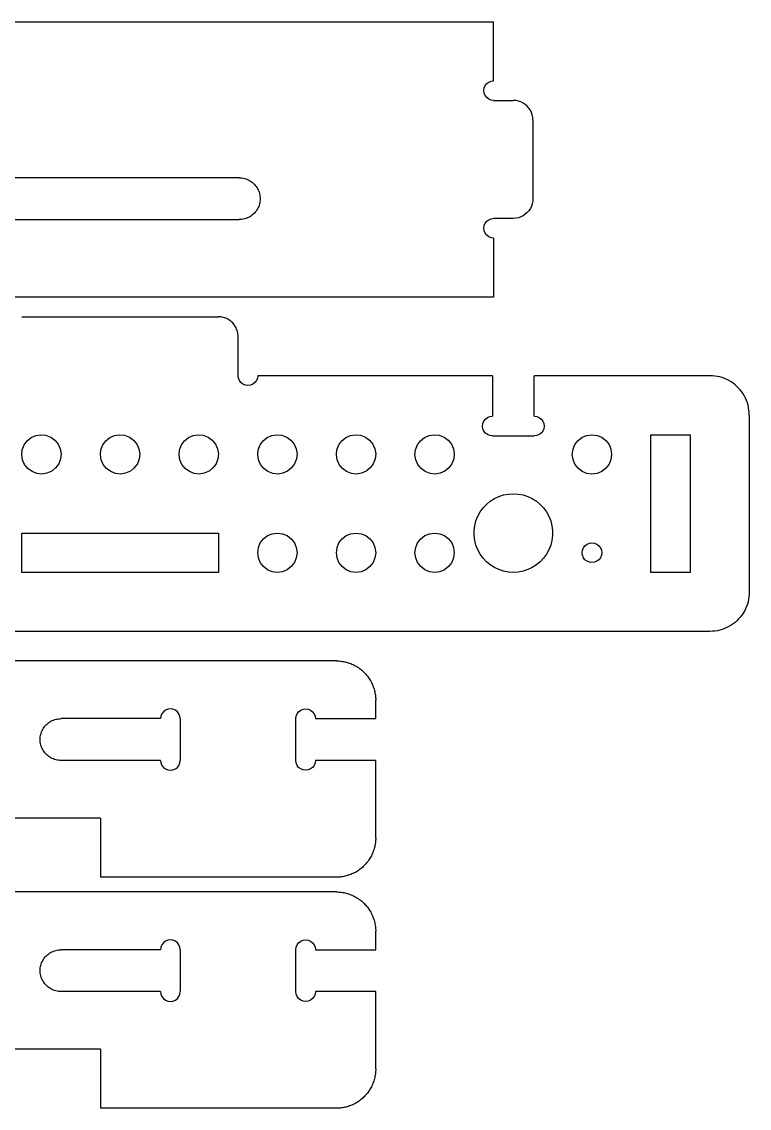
# Model space of a CAD drawing. Extents: x -8 to 8, y -6.9 to 6.9.
# Drawn here: x -1.25 to 8, y -6.91 to 6.91 of the extents above; entities that cross this region are included whole.
import ezdxf

# ---------------------------------------------------------------- set-up
doc = ezdxf.new("R2010")
doc.units = 0
doc.header["$MEASUREMENT"] = 0
doc.layers.get('0').update_dxf_attribs({"linetype": 'CONTINUOUS'})

msp = doc.modelspace()

# ---------------------------------------------------------------- linework, layer by layer
for p, q in [((-4.75, 6.906), (4.75, 6.906)), ((4.75, 6.156), (4.75, 6.906)), ((4.629, 6.064), (4.642, 6.094)), ((4.642, 6.094), (4.662, 6.12)), ((4.662, 6.12), (4.688, 6.14)), ((4.688, 6.14), (4.718, 6.152)), ((4.718, 6.152), (4.75, 6.156)), ((4.625, 6.031), (4.629, 6.064)), ((4.629, 5.999), (4.625, 6.031)), ((4.642, 5.969), (4.629, 5.999)), ((4.662, 5.943), (4.642, 5.969)), ((4.688, 5.923), (4.662, 5.943)), ((4.718, 5.911), (4.688, 5.923)), ((4.75, 5.906), (4.718, 5.911)), ((4.75, 5.906), (5, 5.906)), ((5.033, 5.904), (5, 5.906)), ((5.065, 5.898), (5.033, 5.904)), ((5.096, 5.887), (5.065, 5.898)), ((5.125, 5.873), (5.096, 5.887)), ((5.152, 5.855), (5.125, 5.873)), ((5.177, 5.833), (5.152, 5.855)), ((5.198, 5.808), (5.177, 5.833)), ((5.217, 5.781), (5.198, 5.808)), ((5.231, 5.752), (5.217, 5.781)), ((5.241, 5.721), (5.231, 5.752)), ((5.248, 5.689), (5.241, 5.721)), ((5.25, 5.656), (5.248, 5.689)), ((5.25, 5.656), (5.25, 4.656)), ((1.516, 4.922), (-1.516, 4.922)), ((1.516, 4.922), (1.532, 4.921)), ((1.532, 4.921), (1.549, 4.92)), ((1.549, 4.92), (1.565, 4.917)), ((1.565, 4.917), (1.582, 4.914)), ((1.582, 4.914), (1.598, 4.909)), ((1.598, 4.909), (1.613, 4.903)), ((1.613, 4.903), (1.629, 4.897)), ((1.629, 4.897), (1.644, 4.889)), ((1.644, 4.889), (1.658, 4.881)), ((1.658, 4.881), (1.672, 4.871)), ((1.672, 4.871), (1.685, 4.861)), ((1.685, 4.861), (1.697, 4.85)), ((1.697, 4.85), (1.709, 4.838)), ((1.709, 4.838), (1.72, 4.826)), ((1.72, 4.826), (1.731, 4.812)), ((1.731, 4.812), (1.74, 4.799)), ((1.74, 4.799), (1.748, 4.784)), ((1.748, 4.784), (1.756, 4.769)), ((1.756, 4.769), (1.763, 4.754)), ((1.763, 4.754), (1.768, 4.738)), ((1.768, 4.738), (1.773, 4.722)), ((1.773, 4.722), (1.777, 4.706)), ((1.777, 4.706), (1.779, 4.69)), ((1.763, 4.558), (1.756, 4.543)), ((1.768, 4.574), (1.763, 4.558)), ((1.773, 4.59), (1.768, 4.574)), ((1.777, 4.606), (1.773, 4.59)), ((1.779, 4.623), (1.777, 4.606)), ((1.779, 4.69), (1.781, 4.673)), ((1.781, 4.64), (1.779, 4.623)), ((1.781, 4.673), (1.781, 4.656)), ((1.781, 4.656), (1.781, 4.64)), ((5.231, 4.561), (5.217, 4.531)), ((5.241, 4.592), (5.231, 4.561)), ((5.248, 4.624), (5.241, 4.592)), ((5.25, 4.656), (5.248, 4.624)), ((1.644, 4.423), (1.629, 4.416)), ((1.658, 4.432), (1.644, 4.423)), ((1.672, 4.441), (1.658, 4.432)), ((1.685, 4.452), (1.672, 4.441)), ((1.697, 4.463), (1.685, 4.452)), ((1.709, 4.474), (1.697, 4.463)), ((1.72, 4.487), (1.709, 4.474)), ((1.731, 4.5), (1.72, 4.487)), ((1.74, 4.514), (1.731, 4.5)), ((1.748, 4.528), (1.74, 4.514)), ((1.756, 4.543), (1.748, 4.528)), ((5.096, 4.425), (5.065, 4.415)), ((5.125, 4.44), (5.096, 4.425)), ((5.152, 4.458), (5.125, 4.44)), ((5.177, 4.479), (5.152, 4.458)), ((5.198, 4.504), (5.177, 4.479)), ((5.217, 4.531), (5.198, 4.504)), ((-1.516, 4.391), (1.516, 4.391)), ((1.532, 4.391), (1.516, 4.391)), ((1.549, 4.393), (1.532, 4.391)), ((1.565, 4.395), (1.549, 4.393)), ((1.582, 4.399), (1.565, 4.395)), ((1.598, 4.404), (1.582, 4.399)), ((1.613, 4.409), (1.598, 4.404)), ((1.629, 4.416), (1.613, 4.409)), ((4.625, 4.281), (4.629, 4.314)), ((4.629, 4.314), (4.642, 4.344)), ((4.642, 4.344), (4.662, 4.37)), ((4.662, 4.37), (4.688, 4.39)), ((4.688, 4.39), (4.718, 4.402)), ((4.718, 4.402), (4.75, 4.406)), ((5, 4.406), (4.75, 4.406)), ((5.033, 4.408), (5, 4.406)), ((5.065, 4.415), (5.033, 4.408)), ((4.629, 4.249), (4.625, 4.281)), ((4.642, 4.219), (4.629, 4.249)), ((4.662, 4.193), (4.642, 4.219)), ((4.688, 4.173), (4.662, 4.193)), ((4.718, 4.161), (4.688, 4.173)), ((4.75, 4.156), (4.718, 4.161)), ((4.75, 4.156), (4.75, 3.406)), ((4.75, 3.406), (-4.75, 3.406)), ((-1.25, 3.156), (1.25, 3.156)), ((1.266, 3.156), (1.25, 3.156)), ((1.281, 3.154), (1.266, 3.156)), ((1.297, 3.152), (1.281, 3.154)), ((1.312, 3.148), (1.297, 3.152)), ((1.327, 3.144), (1.312, 3.148)), ((1.342, 3.139), (1.327, 3.144)), ((1.356, 3.132), (1.342, 3.139)), ((1.37, 3.125), (1.356, 3.132)), ((1.384, 3.117), (1.37, 3.125)), ((1.397, 3.109), (1.384, 3.117)), ((1.409, 3.099), (1.397, 3.109)), ((1.421, 3.088), (1.409, 3.099)), ((1.432, 3.077), (1.421, 3.088)), ((1.443, 3.066), (1.432, 3.077)), ((1.452, 3.053), (1.443, 3.066)), ((1.461, 3.04), (1.452, 3.053)), ((1.469, 3.027), (1.461, 3.04)), ((1.476, 3.013), (1.469, 3.027)), ((1.482, 2.998), (1.476, 3.013)), ((1.488, 2.984), (1.482, 2.998)), ((1.492, 2.968), (1.488, 2.984)), ((1.496, 2.953), (1.492, 2.968)), ((1.498, 2.938), (1.496, 2.953)), ((1.5, 2.922), (1.498, 2.938)), ((1.5, 2.906), (1.5, 2.922)), ((1.5, 2.406), (1.5, 2.906)), ((1.504, 2.374), (1.5, 2.406)), ((1.517, 2.344), (1.504, 2.374)), ((1.746, 2.374), (1.733, 2.344)), ((1.75, 2.406), (1.746, 2.374)), ((4.734, 2.406), (1.75, 2.406)), ((4.734, 2.406), (4.734, 1.891)), ((5.266, 1.891), (5.266, 2.406)), ((7.5, 2.406), (5.266, 2.406)), ((7.531, 2.405), (7.5, 2.406)), ((7.563, 2.402), (7.531, 2.405)), ((7.594, 2.397), (7.563, 2.402)), ((7.624, 2.391), (7.594, 2.397)), ((7.655, 2.382), (7.624, 2.391)), ((7.684, 2.371), (7.655, 2.382)), ((7.713, 2.359), (7.684, 2.371)), ((7.741, 2.344), (7.713, 2.359)), ((1.537, 2.318), (1.517, 2.344)), ((1.563, 2.298), (1.537, 2.318)), ((1.593, 2.286), (1.563, 2.298)), ((1.625, 2.281), (1.593, 2.286)), ((1.657, 2.286), (1.625, 2.281)), ((1.688, 2.298), (1.657, 2.286)), ((1.713, 2.318), (1.688, 2.298)), ((1.733, 2.344), (1.713, 2.318)), ((7.768, 2.328), (7.741, 2.344)), ((7.794, 2.311), (7.768, 2.328)), ((7.819, 2.292), (7.794, 2.311)), ((7.842, 2.271), (7.819, 2.292)), ((7.864, 2.249), (7.842, 2.271)), ((7.885, 2.225), (7.864, 2.249)), ((7.905, 2.2), (7.885, 2.225)), ((7.922, 2.174), (7.905, 2.2)), ((7.938, 2.147), (7.922, 2.174)), ((7.952, 2.119), (7.938, 2.147)), ((7.965, 2.09), (7.952, 2.119)), ((7.976, 2.061), (7.965, 2.09)), ((7.984, 2.031), (7.976, 2.061)), ((7.991, 2), (7.984, 2.031)), ((7.996, 1.969), (7.991, 2)), ((7.999, 1.938), (7.996, 1.969)), ((8, 1.906), (7.999, 1.938)), ((4.609, 1.766), (4.614, 1.798)), ((4.614, 1.798), (4.626, 1.828)), ((4.626, 1.828), (4.646, 1.854)), ((4.646, 1.854), (4.672, 1.874)), ((4.672, 1.874), (4.702, 1.886)), ((4.702, 1.886), (4.734, 1.891)), ((5.266, 1.891), (5.298, 1.886)), ((5.298, 1.886), (5.328, 1.874)), ((5.328, 1.874), (5.354, 1.854)), ((5.354, 1.854), (5.374, 1.828)), ((5.374, 1.828), (5.386, 1.798)), ((5.386, 1.798), (5.391, 1.766)), ((8, 1.906), (8, -0.344)), ((4.614, 1.733), (4.609, 1.766)), ((4.626, 1.703), (4.614, 1.733)), ((4.646, 1.677), (4.626, 1.703)), ((4.672, 1.657), (4.646, 1.677)), ((5.354, 1.677), (5.328, 1.657)), ((5.374, 1.703), (5.354, 1.677)), ((5.386, 1.733), (5.374, 1.703)), ((5.391, 1.766), (5.386, 1.733)), ((-1.243, 1.465), (-1.22, 1.526)), ((-1.22, 1.526), (-1.181, 1.578)), ((-1.181, 1.578), (-1.131, 1.619)), ((-1.131, 1.619), (-1.071, 1.646)), ((-1.071, 1.646), (-1.007, 1.656)), ((-1.007, 1.656), (-0.942, 1.649)), ((-0.942, 1.649), (-0.881, 1.626)), ((-0.881, 1.626), (-0.828, 1.588)), ((-0.828, 1.588), (-0.787, 1.537)), ((-0.787, 1.537), (-0.76, 1.477)), ((-0.243, 1.465), (-0.22, 1.526)), ((-0.22, 1.526), (-0.181, 1.578)), ((-0.181, 1.578), (-0.131, 1.619)), ((-0.131, 1.619), (-0.071, 1.646)), ((-0.071, 1.646), (-0.007, 1.656)), ((-0.007, 1.656), (0.058, 1.649)), ((0.058, 1.649), (0.119, 1.626)), ((0.119, 1.626), (0.172, 1.588)), ((0.172, 1.588), (0.213, 1.537)), ((0.213, 1.537), (0.24, 1.477)), ((0.757, 1.465), (0.78, 1.526)), ((0.78, 1.526), (0.819, 1.578)), ((0.819, 1.578), (0.869, 1.619)), ((0.869, 1.619), (0.929, 1.646)), ((0.929, 1.646), (0.993, 1.656)), ((0.993, 1.656), (1.058, 1.649)), ((1.058, 1.649), (1.119, 1.626)), ((1.119, 1.626), (1.172, 1.588)), ((1.172, 1.588), (1.213, 1.537)), ((1.213, 1.537), (1.24, 1.477)), ((1.757, 1.465), (1.78, 1.526)), ((1.78, 1.526), (1.819, 1.578)), ((1.819, 1.578), (1.869, 1.619)), ((1.869, 1.619), (1.929, 1.646)), ((1.929, 1.646), (1.993, 1.656)), ((1.993, 1.656), (2.058, 1.649)), ((2.058, 1.649), (2.119, 1.626)), ((2.119, 1.626), (2.172, 1.588)), ((2.172, 1.588), (2.213, 1.537)), ((2.213, 1.537), (2.24, 1.477)), ((2.757, 1.465), (2.78, 1.526)), ((2.78, 1.526), (2.819, 1.578)), ((2.819, 1.578), (2.869, 1.619)), ((2.869, 1.619), (2.929, 1.646)), ((2.929, 1.646), (2.993, 1.656)), ((2.993, 1.656), (3.058, 1.649)), ((3.058, 1.649), (3.119, 1.626)), ((3.119, 1.626), (3.172, 1.588)), ((3.172, 1.588), (3.213, 1.537)), ((3.213, 1.537), (3.24, 1.477)), ((3.757, 1.465), (3.78, 1.526)), ((3.78, 1.526), (3.819, 1.578)), ((3.819, 1.578), (3.869, 1.619)), ((3.869, 1.619), (3.929, 1.646)), ((3.929, 1.646), (3.993, 1.656)), ((3.993, 1.656), (4.058, 1.649)), ((4.058, 1.649), (4.119, 1.626)), ((4.119, 1.626), (4.172, 1.588)), ((4.172, 1.588), (4.213, 1.537)), ((4.213, 1.537), (4.24, 1.477)), ((4.702, 1.645), (4.672, 1.657)), ((4.734, 1.641), (4.702, 1.645)), ((4.734, 1.641), (5.266, 1.641)), ((5.298, 1.645), (5.266, 1.641)), ((5.328, 1.657), (5.298, 1.645)), ((5.759, 1.471), (5.783, 1.531)), ((5.783, 1.531), (5.823, 1.583)), ((5.823, 1.583), (5.875, 1.623)), ((5.875, 1.623), (5.935, 1.648)), ((5.935, 1.648), (6, 1.656)), ((6, 1.656), (6.065, 1.648)), ((6.065, 1.648), (6.125, 1.623)), ((6.125, 1.623), (6.177, 1.583)), ((6.177, 1.583), (6.217, 1.531)), ((6.217, 1.531), (6.241, 1.471)), ((6.75, -0.094), (6.75, 1.656)), ((6.75, 1.656), (7.25, 1.656)), ((7.25, 1.656), (7.25, -0.094)), ((-1.25, 1.4), (-1.243, 1.465)), ((-1.24, 1.335), (-1.25, 1.4)), ((-0.76, 1.477), (-0.75, 1.413)), ((-0.75, 1.413), (-0.757, 1.348)), ((-0.25, 1.4), (-0.243, 1.465)), ((-0.24, 1.335), (-0.25, 1.4)), ((0.24, 1.477), (0.25, 1.413)), ((0.25, 1.413), (0.243, 1.348)), ((0.75, 1.4), (0.757, 1.465)), ((0.76, 1.335), (0.75, 1.4)), ((1.24, 1.477), (1.25, 1.413)), ((1.25, 1.413), (1.243, 1.348)), ((1.75, 1.4), (1.757, 1.465)), ((1.76, 1.335), (1.75, 1.4)), ((2.24, 1.477), (2.25, 1.413)), ((2.25, 1.413), (2.243, 1.348)), ((2.75, 1.4), (2.757, 1.465)), ((2.76, 1.335), (2.75, 1.4)), ((3.24, 1.477), (3.25, 1.413)), ((3.25, 1.413), (3.243, 1.348)), ((3.75, 1.4), (3.757, 1.465)), ((3.76, 1.335), (3.75, 1.4)), ((4.24, 1.477), (4.25, 1.413)), ((4.25, 1.413), (4.243, 1.348)), ((5.75, 1.406), (5.759, 1.471)), ((5.759, 1.342), (5.75, 1.406)), ((6.241, 1.471), (6.25, 1.406)), ((6.25, 1.406), (6.241, 1.342)), ((-1.213, 1.276), (-1.24, 1.335)), ((-1.172, 1.225), (-1.213, 1.276)), ((-0.78, 1.287), (-0.819, 1.234)), ((-0.757, 1.348), (-0.78, 1.287)), ((-0.213, 1.276), (-0.24, 1.335)), ((-0.172, 1.225), (-0.213, 1.276)), ((0.22, 1.287), (0.181, 1.234)), ((0.243, 1.348), (0.22, 1.287)), ((0.787, 1.276), (0.76, 1.335)), ((0.828, 1.225), (0.787, 1.276)), ((1.22, 1.287), (1.181, 1.234)), ((1.243, 1.348), (1.22, 1.287)), ((1.787, 1.276), (1.76, 1.335)), ((1.828, 1.225), (1.787, 1.276)), ((2.22, 1.287), (2.181, 1.234)), ((2.243, 1.348), (2.22, 1.287)), ((2.787, 1.276), (2.76, 1.335)), ((2.828, 1.225), (2.787, 1.276)), ((3.22, 1.287), (3.181, 1.234)), ((3.243, 1.348), (3.22, 1.287)), ((3.787, 1.276), (3.76, 1.335)), ((3.828, 1.225), (3.787, 1.276)), ((4.22, 1.287), (4.181, 1.234)), ((4.243, 1.348), (4.22, 1.287)), ((5.783, 1.281), (5.759, 1.342)), ((5.823, 1.229), (5.783, 1.281)), ((6.217, 1.281), (6.177, 1.229)), ((6.241, 1.342), (6.217, 1.281)), ((-1.119, 1.187), (-1.172, 1.225)), ((-1.058, 1.163), (-1.119, 1.187)), ((-0.993, 1.156), (-1.058, 1.163)), ((-0.929, 1.167), (-0.993, 1.156)), ((-0.869, 1.193), (-0.929, 1.167)), ((-0.819, 1.234), (-0.869, 1.193)), ((-0.119, 1.187), (-0.172, 1.225)), ((-0.058, 1.163), (-0.119, 1.187)), ((0.007, 1.156), (-0.058, 1.163)), ((0.071, 1.167), (0.007, 1.156)), ((0.131, 1.193), (0.071, 1.167)), ((0.181, 1.234), (0.131, 1.193)), ((0.881, 1.187), (0.828, 1.225)), ((0.942, 1.163), (0.881, 1.187)), ((1.007, 1.156), (0.942, 1.163)), ((1.071, 1.167), (1.007, 1.156)), ((1.131, 1.193), (1.071, 1.167)), ((1.181, 1.234), (1.131, 1.193)), ((1.881, 1.187), (1.828, 1.225)), ((1.942, 1.163), (1.881, 1.187)), ((2.007, 1.156), (1.942, 1.163)), ((2.071, 1.167), (2.007, 1.156)), ((2.131, 1.193), (2.071, 1.167)), ((2.181, 1.234), (2.131, 1.193)), ((2.881, 1.187), (2.828, 1.225)), ((2.942, 1.163), (2.881, 1.187)), ((3.007, 1.156), (2.942, 1.163)), ((3.071, 1.167), (3.007, 1.156)), ((3.131, 1.193), (3.071, 1.167)), ((3.181, 1.234), (3.131, 1.193)), ((3.881, 1.187), (3.828, 1.225)), ((3.942, 1.163), (3.881, 1.187)), ((4.007, 1.156), (3.942, 1.163)), ((4.071, 1.167), (4.007, 1.156)), ((4.131, 1.193), (4.071, 1.167)), ((4.181, 1.234), (4.131, 1.193)), ((5.875, 1.19), (5.823, 1.229)), ((5.935, 1.165), (5.875, 1.19)), ((6, 1.156), (5.935, 1.165)), ((6.065, 1.165), (6, 1.156)), ((6.125, 1.19), (6.065, 1.165)), ((6.177, 1.229), (6.125, 1.19)), ((4.706, 0.811), (4.759, 0.844)), ((4.759, 0.844), (4.816, 0.871)), ((4.816, 0.871), (4.876, 0.891)), ((4.876, 0.891), (4.937, 0.902)), ((4.937, 0.902), (5, 0.905)), ((5, 0.905), (5.063, 0.902)), ((5.063, 0.902), (5.124, 0.891)), ((5.124, 0.891), (5.184, 0.871)), ((5.184, 0.871), (5.241, 0.844)), ((5.241, 0.844), (5.294, 0.811)), ((4.578, 0.674), (4.615, 0.725)), ((4.615, 0.725), (4.658, 0.771)), ((4.658, 0.771), (4.706, 0.811)), ((5.294, 0.811), (5.342, 0.771)), ((5.342, 0.771), (5.385, 0.725)), ((5.385, 0.725), (5.422, 0.674)), ((4.509, 0.5), (4.524, 0.561)), ((4.524, 0.561), (4.548, 0.619)), ((4.548, 0.619), (4.578, 0.674)), ((5.422, 0.674), (5.452, 0.619)), ((5.452, 0.619), (5.476, 0.561)), ((5.476, 0.561), (5.491, 0.5)), ((4.501, 0.438), (4.509, 0.5)), ((4.501, 0.375), (4.501, 0.438)), ((5.491, 0.5), (5.499, 0.438)), ((5.499, 0.438), (5.499, 0.375)), ((-1.25, 0.406), (1.25, 0.406)), ((-1.25, -0.094), (-1.25, 0.406)), ((1.25, 0.406), (1.25, -0.094)), ((1.759, 0.221), (1.783, 0.281)), ((1.783, 0.281), (1.823, 0.333)), ((1.823, 0.333), (1.875, 0.373)), ((1.875, 0.373), (1.935, 0.398)), ((1.935, 0.398), (2, 0.406)), ((2, 0.406), (2.065, 0.398)), ((2.065, 0.398), (2.125, 0.373)), ((2.125, 0.373), (2.177, 0.333)), ((2.177, 0.333), (2.217, 0.281)), ((2.217, 0.281), (2.241, 0.221)), ((2.759, 0.221), (2.783, 0.281)), ((2.783, 0.281), (2.823, 0.333)), ((2.823, 0.333), (2.875, 0.373)), ((2.875, 0.373), (2.935, 0.398)), ((2.935, 0.398), (3, 0.406)), ((3, 0.406), (3.065, 0.398)), ((3.065, 0.398), (3.125, 0.373)), ((3.125, 0.373), (3.177, 0.333)), ((3.177, 0.333), (3.217, 0.281)), ((3.217, 0.281), (3.241, 0.221)), ((3.759, 0.221), (3.783, 0.281)), ((3.783, 0.281), (3.823, 0.333)), ((3.823, 0.333), (3.875, 0.373)), ((3.875, 0.373), (3.935, 0.398)), ((3.935, 0.398), (4, 0.406)), ((4, 0.406), (4.065, 0.398)), ((4.065, 0.398), (4.125, 0.373)), ((4.125, 0.373), (4.177, 0.333)), ((4.177, 0.333), (4.217, 0.281)), ((4.217, 0.281), (4.241, 0.221)), ((4.509, 0.313), (4.501, 0.375)), ((4.524, 0.252), (4.509, 0.313)), ((5.491, 0.313), (5.476, 0.252)), ((5.499, 0.375), (5.491, 0.313)), ((5.937, 0.265), (5.967, 0.278)), ((5.967, 0.278), (6, 0.282)), ((6, 0.282), (6.033, 0.278)), ((6.033, 0.278), (6.063, 0.265)), ((1.75, 0.156), (1.759, 0.221)), ((1.759, 0.092), (1.75, 0.156)), ((2.241, 0.221), (2.25, 0.156)), ((2.25, 0.156), (2.241, 0.092)), ((2.75, 0.156), (2.759, 0.221)), ((2.759, 0.092), (2.75, 0.156)), ((3.241, 0.221), (3.25, 0.156)), ((3.25, 0.156), (3.241, 0.092)), ((3.75, 0.156), (3.759, 0.221)), ((3.759, 0.092), (3.75, 0.156)), ((4.241, 0.221), (4.25, 0.156)), ((4.25, 0.156), (4.241, 0.092)), ((4.548, 0.193), (4.524, 0.252)), ((4.578, 0.138), (4.548, 0.193)), ((4.615, 0.088), (4.578, 0.138)), ((5.422, 0.138), (5.385, 0.088)), ((5.452, 0.193), (5.422, 0.138)), ((5.476, 0.252), (5.452, 0.193)), ((5.874, 0.156), (5.878, 0.189)), ((5.878, 0.124), (5.874, 0.156)), ((5.878, 0.189), (5.891, 0.219)), ((5.891, 0.219), (5.911, 0.245)), ((5.911, 0.245), (5.937, 0.265)), ((6.063, 0.265), (6.089, 0.245)), ((6.089, 0.245), (6.109, 0.219)), ((6.109, 0.219), (6.122, 0.189)), ((6.122, 0.189), (6.126, 0.156)), ((6.126, 0.156), (6.122, 0.124)), ((1.783, 0.031), (1.759, 0.092)), ((1.823, -0.021), (1.783, 0.031)), ((2.217, 0.031), (2.177, -0.021)), ((2.241, 0.092), (2.217, 0.031)), ((2.783, 0.031), (2.759, 0.092)), ((2.823, -0.021), (2.783, 0.031)), ((3.217, 0.031), (3.177, -0.021)), ((3.241, 0.092), (3.217, 0.031)), ((3.783, 0.031), (3.759, 0.092)), ((3.823, -0.021), (3.783, 0.031)), ((4.217, 0.031), (4.177, -0.021)), ((4.241, 0.092), (4.217, 0.031)), ((4.658, 0.042), (4.615, 0.088)), ((4.706, 0.002), (4.658, 0.042)), ((4.759, -0.032), (4.706, 0.002)), ((5.294, 0.002), (5.241, -0.032)), ((5.342, 0.042), (5.294, 0.002)), ((5.385, 0.088), (5.342, 0.042)), ((5.891, 0.093), (5.878, 0.124)), ((5.911, 0.067), (5.891, 0.093)), ((5.937, 0.047), (5.911, 0.067)), ((5.967, 0.035), (5.937, 0.047)), ((6, 0.03), (5.967, 0.035)), ((6.033, 0.035), (6, 0.03)), ((6.063, 0.047), (6.033, 0.035)), ((6.089, 0.067), (6.063, 0.047)), ((6.109, 0.093), (6.089, 0.067)), ((6.122, 0.124), (6.109, 0.093)), ((1.25, -0.094), (-1.25, -0.094)), ((1.875, -0.06), (1.823, -0.021)), ((1.935, -0.085), (1.875, -0.06)), ((2, -0.094), (1.935, -0.085)), ((2.065, -0.085), (2, -0.094)), ((2.125, -0.06), (2.065, -0.085)), ((2.177, -0.021), (2.125, -0.06)), ((2.875, -0.06), (2.823, -0.021)), ((2.935, -0.085), (2.875, -0.06)), ((3, -0.094), (2.935, -0.085)), ((3.065, -0.085), (3, -0.094)), ((3.125, -0.06), (3.065, -0.085)), ((3.177, -0.021), (3.125, -0.06)), ((3.875, -0.06), (3.823, -0.021)), ((3.935, -0.085), (3.875, -0.06)), ((4, -0.094), (3.935, -0.085)), ((4.065, -0.085), (4, -0.094)), ((4.125, -0.06), (4.065, -0.085)), ((4.177, -0.021), (4.125, -0.06)), ((4.816, -0.059), (4.759, -0.032)), ((4.876, -0.078), (4.816, -0.059)), ((4.937, -0.09), (4.876, -0.078)), ((5, -0.094), (4.937, -0.09)), ((5.063, -0.09), (5, -0.094)), ((5.124, -0.078), (5.063, -0.09)), ((5.184, -0.059), (5.124, -0.078)), ((5.241, -0.032), (5.184, -0.059)), ((7.25, -0.094), (6.75, -0.094)), ((7.996, -0.406), (7.991, -0.437)), ((7.999, -0.375), (7.996, -0.406)), ((8, -0.344), (7.999, -0.375)), ((7.965, -0.528), (7.952, -0.557)), ((7.976, -0.498), (7.965, -0.528)), ((7.984, -0.468), (7.976, -0.498)), ((7.991, -0.437), (7.984, -0.468)), ((7.864, -0.686), (7.842, -0.708)), ((7.885, -0.662), (7.864, -0.686)), ((7.905, -0.638), (7.885, -0.662)), ((7.922, -0.612), (7.905, -0.638)), ((7.938, -0.585), (7.922, -0.612)), ((7.952, -0.557), (7.938, -0.585)), ((7.624, -0.828), (7.594, -0.835)), ((7.655, -0.819), (7.624, -0.828)), ((7.684, -0.809), (7.655, -0.819)), ((7.713, -0.796), (7.684, -0.809)), ((7.741, -0.782), (7.713, -0.796)), ((7.768, -0.766), (7.741, -0.782)), ((7.794, -0.748), (7.768, -0.766)), ((7.819, -0.729), (7.794, -0.748)), ((7.842, -0.708), (7.819, -0.729)), ((7.5, -0.844), (-7.5, -0.844)), ((7.531, -0.843), (7.5, -0.844)), ((7.563, -0.84), (7.531, -0.843)), ((7.594, -0.835), (7.563, -0.84)), ((2.75, -1.219), (-2.765, -1.219)), ((2.75, -1.219), (2.766, -1.219)), ((2.766, -1.219), (2.781, -1.22)), ((2.781, -1.22), (2.797, -1.221)), ((2.797, -1.221), (2.813, -1.223)), ((2.813, -1.223), (2.828, -1.225)), ((2.828, -1.225), (2.844, -1.228)), ((2.844, -1.228), (2.859, -1.231)), ((2.859, -1.231), (2.874, -1.234)), ((2.874, -1.234), (2.889, -1.239)), ((2.889, -1.239), (2.905, -1.243)), ((2.905, -1.243), (2.919, -1.248)), ((2.919, -1.248), (2.934, -1.254)), ((2.934, -1.254), (2.949, -1.26)), ((2.949, -1.26), (2.963, -1.266)), ((2.963, -1.266), (2.977, -1.273)), ((2.977, -1.273), (2.991, -1.281)), ((2.991, -1.281), (3.005, -1.288)), ((3.005, -1.288), (3.018, -1.297)), ((3.018, -1.297), (3.031, -1.305)), ((3.031, -1.305), (3.044, -1.314)), ((3.044, -1.314), (3.056, -1.324)), ((3.056, -1.324), (3.069, -1.333)), ((3.069, -1.333), (3.081, -1.344)), ((3.081, -1.344), (3.092, -1.354)), ((3.092, -1.354), (3.104, -1.365)), ((3.104, -1.365), (3.114, -1.376)), ((3.114, -1.376), (3.125, -1.388)), ((3.125, -1.388), (3.135, -1.4)), ((3.135, -1.4), (3.145, -1.412)), ((3.145, -1.412), (3.155, -1.425)), ((3.155, -1.425), (3.164, -1.438)), ((3.164, -1.438), (3.172, -1.451)), ((3.172, -1.451), (3.18, -1.464)), ((3.18, -1.464), (3.188, -1.478)), ((3.188, -1.478), (3.196, -1.492)), ((3.196, -1.492), (3.202, -1.506)), ((3.202, -1.506), (3.209, -1.52)), ((3.209, -1.52), (3.215, -1.535)), ((3.215, -1.535), (3.22, -1.549)), ((3.22, -1.549), (3.226, -1.564)), ((3.226, -1.564), (3.23, -1.579)), ((3.23, -1.579), (3.234, -1.594)), ((3.234, -1.594), (3.238, -1.61)), ((3.238, -1.61), (3.241, -1.625)), ((3.241, -1.625), (3.244, -1.641)), ((3.244, -1.641), (3.246, -1.656)), ((3.246, -1.656), (3.248, -1.672)), ((3.248, -1.672), (3.249, -1.687)), ((3.249, -1.687), (3.25, -1.703)), ((3.25, -1.703), (3.25, -1.719)), ((3.25, -1.953), (3.25, -1.719)), ((0.52, -1.921), (0.516, -1.953)), ((0.532, -1.891), (0.52, -1.921)), ((0.552, -1.865), (0.532, -1.891)), ((0.578, -1.845), (0.552, -1.865)), ((0.608, -1.832), (0.578, -1.845)), ((0.641, -1.828), (0.608, -1.832)), ((0.673, -1.832), (0.641, -1.828)), ((0.703, -1.845), (0.673, -1.832)), ((0.729, -1.865), (0.703, -1.845)), ((0.749, -1.891), (0.729, -1.865)), ((0.761, -1.921), (0.749, -1.891)), ((0.766, -1.953), (0.761, -1.921)), ((2.234, -1.953), (2.239, -1.921)), ((2.239, -1.921), (2.251, -1.891)), ((2.251, -1.891), (2.271, -1.865)), ((2.271, -1.865), (2.297, -1.845)), ((2.297, -1.845), (2.327, -1.832)), ((2.327, -1.832), (2.359, -1.828)), ((2.359, -1.828), (2.392, -1.832)), ((2.392, -1.832), (2.422, -1.845)), ((2.422, -1.845), (2.448, -1.865)), ((2.448, -1.865), (2.468, -1.891)), ((2.468, -1.891), (2.48, -1.921)), ((2.48, -1.921), (2.484, -1.953)), ((-0.974, -2.076), (-0.965, -2.063)), ((-0.965, -2.063), (-0.955, -2.049)), ((-0.955, -2.049), (-0.944, -2.037)), ((-0.944, -2.037), (-0.932, -2.025)), ((-0.932, -2.025), (-0.919, -2.014)), ((-0.919, -2.014), (-0.906, -2.004)), ((-0.906, -2.004), (-0.892, -1.994)), ((-0.892, -1.994), (-0.878, -1.986)), ((-0.878, -1.986), (-0.863, -1.978)), ((-0.863, -1.978), (-0.848, -1.972)), ((-0.848, -1.972), (-0.832, -1.966)), ((-0.832, -1.966), (-0.816, -1.961)), ((-0.816, -1.961), (-0.8, -1.958)), ((-0.8, -1.958), (-0.783, -1.955)), ((-0.783, -1.955), (-0.767, -1.954)), ((-0.767, -1.954), (-0.75, -1.953)), ((0.516, -1.953), (-0.75, -1.953)), ((0.766, -1.953), (0.766, -2.484)), ((2.234, -2.484), (2.234, -1.953)), ((2.484, -1.953), (3.25, -1.953)), ((-1.016, -2.219), (-1.015, -2.202)), ((-1.015, -2.202), (-1.014, -2.185)), ((-1.014, -2.185), (-1.011, -2.169)), ((-1.011, -2.169), (-1.007, -2.153)), ((-1.007, -2.153), (-1.003, -2.137)), ((-1.003, -2.137), (-0.997, -2.121)), ((-0.997, -2.121), (-0.99, -2.106)), ((-0.99, -2.106), (-0.983, -2.091)), ((-0.983, -2.091), (-0.974, -2.076)), ((-1.015, -2.235), (-1.016, -2.219)), ((-1.014, -2.252), (-1.015, -2.235)), ((-1.011, -2.269), (-1.014, -2.252)), ((-1.007, -2.285), (-1.011, -2.269)), ((-1.003, -2.301), (-1.007, -2.285)), ((-0.997, -2.317), (-1.003, -2.301)), ((-0.99, -2.332), (-0.997, -2.317)), ((-0.983, -2.347), (-0.99, -2.332)), ((-0.974, -2.361), (-0.983, -2.347)), ((-0.965, -2.375), (-0.974, -2.361)), ((-0.955, -2.388), (-0.965, -2.375)), ((-0.944, -2.401), (-0.955, -2.388)), ((-0.932, -2.412), (-0.944, -2.401)), ((-0.919, -2.423), (-0.932, -2.412)), ((-0.906, -2.434), (-0.919, -2.423)), ((-0.892, -2.443), (-0.906, -2.434)), ((-0.878, -2.452), (-0.892, -2.443)), ((-0.863, -2.459), (-0.878, -2.452)), ((-0.848, -2.466), (-0.863, -2.459)), ((-0.832, -2.471), (-0.848, -2.466)), ((-0.816, -2.476), (-0.832, -2.471)), ((-0.8, -2.48), (-0.816, -2.476)), ((-0.783, -2.482), (-0.8, -2.48)), ((-0.767, -2.484), (-0.783, -2.482)), ((-0.75, -2.484), (-0.767, -2.484)), ((0.516, -2.484), (-0.75, -2.484)), ((0.516, -2.484), (0.52, -2.517)), ((0.761, -2.517), (0.766, -2.484)), ((2.239, -2.517), (2.234, -2.484)), ((2.484, -2.484), (2.48, -2.517)), ((3.25, -2.484), (2.484, -2.484)), ((3.25, -3.469), (3.25, -2.484)), ((0.52, -2.517), (0.532, -2.547)), ((0.532, -2.547), (0.552, -2.573)), ((0.552, -2.573), (0.578, -2.593)), ((0.578, -2.593), (0.608, -2.605)), ((0.608, -2.605), (0.641, -2.609)), ((0.641, -2.609), (0.673, -2.605)), ((0.673, -2.605), (0.703, -2.593)), ((0.703, -2.593), (0.729, -2.573)), ((0.729, -2.573), (0.749, -2.547)), ((0.749, -2.547), (0.761, -2.517)), ((2.251, -2.547), (2.239, -2.517)), ((2.271, -2.573), (2.251, -2.547)), ((2.297, -2.593), (2.271, -2.573)), ((2.327, -2.605), (2.297, -2.593)), ((2.359, -2.609), (2.327, -2.605)), ((2.392, -2.605), (2.359, -2.609)), ((2.422, -2.593), (2.392, -2.605)), ((2.448, -2.573), (2.422, -2.593)), ((2.468, -2.547), (2.448, -2.573)), ((2.48, -2.517), (2.468, -2.547)), ((-0.25, -3.219), (-2.75, -3.219)), ((-0.25, -3.219), (-0.25, -3.969)), ((3.238, -3.578), (3.234, -3.593)), ((3.241, -3.562), (3.238, -3.578)), ((3.244, -3.547), (3.241, -3.562)), ((3.246, -3.531), (3.244, -3.547)), ((3.248, -3.516), (3.246, -3.531)), ((3.249, -3.5), (3.248, -3.516)), ((3.25, -3.484), (3.249, -3.5)), ((3.25, -3.469), (3.25, -3.484)), ((3.18, -3.723), (3.172, -3.737)), ((3.188, -3.71), (3.18, -3.723)), ((3.196, -3.696), (3.188, -3.71)), ((3.202, -3.682), (3.196, -3.696)), ((3.209, -3.667), (3.202, -3.682)), ((3.215, -3.653), (3.209, -3.667)), ((3.22, -3.638), (3.215, -3.653)), ((3.226, -3.623), (3.22, -3.638)), ((3.23, -3.608), (3.226, -3.623)), ((3.234, -3.593), (3.23, -3.608)), ((3.056, -3.864), (3.044, -3.873)), ((3.069, -3.854), (3.056, -3.864)), ((3.081, -3.844), (3.069, -3.854)), ((3.092, -3.833), (3.081, -3.844)), ((3.104, -3.822), (3.092, -3.833)), ((3.114, -3.811), (3.104, -3.822)), ((3.125, -3.799), (3.114, -3.811)), ((3.135, -3.787), (3.125, -3.799)), ((3.145, -3.775), (3.135, -3.787)), ((3.155, -3.763), (3.145, -3.775)), ((3.164, -3.75), (3.155, -3.763)), ((3.172, -3.737), (3.164, -3.75)), ((2.75, -3.969), (-0.25, -3.969)), ((2.766, -3.969), (2.75, -3.969)), ((2.781, -3.968), (2.766, -3.969)), ((2.797, -3.967), (2.781, -3.968)), ((2.813, -3.965), (2.797, -3.967)), ((2.828, -3.963), (2.813, -3.965)), ((2.844, -3.96), (2.828, -3.963)), ((2.859, -3.957), (2.844, -3.96)), ((2.874, -3.953), (2.859, -3.957)), ((2.889, -3.949), (2.874, -3.953)), ((2.905, -3.944), (2.889, -3.949)), ((2.919, -3.939), (2.905, -3.944)), ((2.934, -3.934), (2.919, -3.939)), ((2.949, -3.928), (2.934, -3.934)), ((2.963, -3.921), (2.949, -3.928)), ((2.977, -3.914), (2.963, -3.921)), ((2.991, -3.907), (2.977, -3.914)), ((3.005, -3.899), (2.991, -3.907)), ((3.018, -3.891), (3.005, -3.899)), ((3.031, -3.882), (3.018, -3.891)), ((3.044, -3.873), (3.031, -3.882)), ((2.75, -4.156), (-2.765, -4.156)), ((2.75, -4.156), (2.766, -4.156)), ((2.766, -4.156), (2.781, -4.157)), ((2.781, -4.157), (2.797, -4.158)), ((2.797, -4.158), (2.813, -4.16)), ((2.813, -4.16), (2.828, -4.162)), ((2.828, -4.162), (2.844, -4.165)), ((2.844, -4.165), (2.859, -4.168)), ((2.859, -4.168), (2.874, -4.172)), ((2.874, -4.172), (2.889, -4.176)), ((2.889, -4.176), (2.905, -4.181)), ((2.905, -4.181), (2.919, -4.186)), ((2.919, -4.186), (2.934, -4.191)), ((2.934, -4.191), (2.949, -4.197)), ((2.949, -4.197), (2.963, -4.204)), ((2.963, -4.204), (2.977, -4.211)), ((2.977, -4.211), (2.991, -4.218)), ((2.991, -4.218), (3.005, -4.226)), ((3.005, -4.226), (3.018, -4.234)), ((3.018, -4.234), (3.031, -4.243)), ((3.031, -4.243), (3.044, -4.252)), ((3.044, -4.252), (3.056, -4.261)), ((3.056, -4.261), (3.069, -4.271)), ((3.069, -4.271), (3.081, -4.281)), ((3.081, -4.281), (3.092, -4.292)), ((3.092, -4.292), (3.104, -4.303)), ((3.104, -4.303), (3.114, -4.314)), ((3.114, -4.314), (3.125, -4.326)), ((3.125, -4.326), (3.135, -4.338)), ((3.135, -4.338), (3.145, -4.35)), ((3.145, -4.35), (3.155, -4.362)), ((3.155, -4.362), (3.164, -4.375)), ((3.164, -4.375), (3.172, -4.388)), ((3.172, -4.388), (3.18, -4.402)), ((3.18, -4.402), (3.188, -4.415)), ((3.188, -4.415), (3.196, -4.429)), ((3.196, -4.429), (3.202, -4.443)), ((3.202, -4.443), (3.209, -4.458)), ((3.209, -4.458), (3.215, -4.472)), ((3.215, -4.472), (3.22, -4.487)), ((3.22, -4.487), (3.226, -4.502)), ((3.226, -4.502), (3.23, -4.517)), ((3.23, -4.517), (3.234, -4.532)), ((3.234, -4.532), (3.238, -4.547)), ((3.238, -4.547), (3.241, -4.563)), ((3.241, -4.563), (3.244, -4.578)), ((3.244, -4.578), (3.246, -4.594)), ((3.246, -4.594), (3.248, -4.609)), ((3.248, -4.609), (3.249, -4.625)), ((3.249, -4.625), (3.25, -4.641)), ((3.25, -4.641), (3.25, -4.656)), ((3.25, -4.891), (3.25, -4.656)), ((0.532, -4.828), (0.52, -4.858)), ((0.552, -4.802), (0.532, -4.828)), ((0.578, -4.782), (0.552, -4.802)), ((0.608, -4.77), (0.578, -4.782)), ((0.641, -4.766), (0.608, -4.77)), ((0.673, -4.77), (0.641, -4.766)), ((0.703, -4.782), (0.673, -4.77)), ((0.729, -4.802), (0.703, -4.782)), ((0.749, -4.828), (0.729, -4.802)), ((0.761, -4.858), (0.749, -4.828)), ((2.239, -4.858), (2.251, -4.828)), ((2.251, -4.828), (2.271, -4.802)), ((2.271, -4.802), (2.297, -4.782)), ((2.297, -4.782), (2.327, -4.77)), ((2.327, -4.77), (2.359, -4.766)), ((2.359, -4.766), (2.392, -4.77)), ((2.392, -4.77), (2.422, -4.782)), ((2.422, -4.782), (2.448, -4.802)), ((2.448, -4.802), (2.468, -4.828)), ((2.468, -4.828), (2.48, -4.858)), ((-0.944, -4.974), (-0.932, -4.963)), ((-0.932, -4.963), (-0.919, -4.952)), ((-0.919, -4.952), (-0.906, -4.941)), ((-0.906, -4.941), (-0.892, -4.932)), ((-0.892, -4.932), (-0.878, -4.923)), ((-0.878, -4.923), (-0.863, -4.916)), ((-0.863, -4.916), (-0.848, -4.909)), ((-0.848, -4.909), (-0.832, -4.904)), ((-0.832, -4.904), (-0.816, -4.899)), ((-0.816, -4.899), (-0.8, -4.895)), ((-0.8, -4.895), (-0.783, -4.893)), ((-0.783, -4.893), (-0.767, -4.891)), ((-0.767, -4.891), (-0.75, -4.891)), ((0.516, -4.891), (-0.75, -4.891)), ((0.52, -4.858), (0.516, -4.891)), ((0.766, -4.891), (0.761, -4.858)), ((0.766, -4.891), (0.766, -5.422)), ((2.234, -4.891), (2.239, -4.858)), ((2.234, -5.422), (2.234, -4.891)), ((2.48, -4.858), (2.484, -4.891)), ((2.484, -4.891), (3.25, -4.891)), ((-1.014, -5.123), (-1.011, -5.106)), ((-1.011, -5.106), (-1.007, -5.09)), ((-1.007, -5.09), (-1.003, -5.074)), ((-1.003, -5.074), (-0.997, -5.058)), ((-0.997, -5.058), (-0.99, -5.043)), ((-0.99, -5.043), (-0.983, -5.028)), ((-0.983, -5.028), (-0.974, -5.014)), ((-0.974, -5.014), (-0.965, -5)), ((-0.965, -5), (-0.955, -4.987)), ((-0.955, -4.987), (-0.944, -4.974)), ((-1.016, -5.156), (-1.015, -5.14)), ((-1.015, -5.173), (-1.016, -5.156)), ((-1.015, -5.14), (-1.014, -5.123)), ((-1.014, -5.19), (-1.015, -5.173)), ((-1.011, -5.206), (-1.014, -5.19)), ((-1.007, -5.222), (-1.011, -5.206)), ((-1.003, -5.238), (-1.007, -5.222)), ((-0.997, -5.254), (-1.003, -5.238)), ((-0.99, -5.269), (-0.997, -5.254)), ((-0.983, -5.284), (-0.99, -5.269)), ((-0.974, -5.299), (-0.983, -5.284)), ((-0.965, -5.312), (-0.974, -5.299)), ((-0.955, -5.326), (-0.965, -5.312)), ((-0.944, -5.338), (-0.955, -5.326)), ((-0.932, -5.35), (-0.944, -5.338)), ((-0.919, -5.361), (-0.932, -5.35)), ((-0.906, -5.371), (-0.919, -5.361)), ((-0.892, -5.381), (-0.906, -5.371)), ((-0.878, -5.389), (-0.892, -5.381)), ((-0.863, -5.397), (-0.878, -5.389)), ((-0.848, -5.403), (-0.863, -5.397)), ((-0.832, -5.409), (-0.848, -5.403)), ((-0.816, -5.414), (-0.832, -5.409)), ((-0.8, -5.417), (-0.816, -5.414)), ((-0.783, -5.42), (-0.8, -5.417)), ((-0.767, -5.421), (-0.783, -5.42)), ((-0.75, -5.422), (-0.767, -5.421)), ((0.516, -5.422), (-0.75, -5.422)), ((0.516, -5.422), (0.52, -5.454)), ((0.52, -5.454), (0.532, -5.484)), ((0.532, -5.484), (0.552, -5.51)), ((0.552, -5.51), (0.578, -5.53)), ((0.703, -5.53), (0.729, -5.51)), ((0.729, -5.51), (0.749, -5.484)), ((0.749, -5.484), (0.761, -5.454)), ((0.761, -5.454), (0.766, -5.422)), ((2.239, -5.454), (2.234, -5.422)), ((2.251, -5.484), (2.239, -5.454)), ((2.271, -5.51), (2.251, -5.484)), ((2.297, -5.53), (2.271, -5.51)), ((2.448, -5.51), (2.422, -5.53)), ((2.468, -5.484), (2.448, -5.51)), ((2.48, -5.454), (2.468, -5.484)), ((2.484, -5.422), (2.48, -5.454)), ((3.25, -5.422), (2.484, -5.422)), ((3.25, -6.406), (3.25, -5.422)), ((0.578, -5.53), (0.608, -5.543)), ((0.608, -5.543), (0.641, -5.547)), ((0.641, -5.547), (0.673, -5.543)), ((0.673, -5.543), (0.703, -5.53)), ((2.327, -5.543), (2.297, -5.53)), ((2.359, -5.547), (2.327, -5.543)), ((2.392, -5.543), (2.359, -5.547)), ((2.422, -5.53), (2.392, -5.543)), ((-0.25, -6.156), (-2.75, -6.156)), ((-0.25, -6.156), (-0.25, -6.906)), ((3.244, -6.484), (3.241, -6.5)), ((3.246, -6.469), (3.244, -6.484)), ((3.248, -6.453), (3.246, -6.469)), ((3.249, -6.438), (3.248, -6.453)), ((3.25, -6.422), (3.249, -6.438)), ((3.25, -6.406), (3.25, -6.422)), ((3.202, -6.619), (3.196, -6.633)), ((3.209, -6.605), (3.202, -6.619)), ((3.215, -6.59), (3.209, -6.605)), ((3.22, -6.576), (3.215, -6.59)), ((3.226, -6.561), (3.22, -6.576)), ((3.23, -6.546), (3.226, -6.561)), ((3.234, -6.531), (3.23, -6.546)), ((3.238, -6.515), (3.234, -6.531)), ((3.241, -6.5), (3.238, -6.515)), ((3.104, -6.76), (3.092, -6.771)), ((3.114, -6.749), (3.104, -6.76)), ((3.125, -6.737), (3.114, -6.749)), ((3.135, -6.725), (3.125, -6.737)), ((3.145, -6.713), (3.135, -6.725)), ((3.155, -6.7), (3.145, -6.713)), ((3.164, -6.687), (3.155, -6.7)), ((3.172, -6.674), (3.164, -6.687)), ((3.18, -6.661), (3.172, -6.674)), ((3.188, -6.647), (3.18, -6.661)), ((3.196, -6.633), (3.188, -6.647)), ((2.75, -6.906), (-0.25, -6.906)), ((2.766, -6.906), (2.75, -6.906)), ((2.781, -6.905), (2.766, -6.906)), ((2.797, -6.904), (2.781, -6.905)), ((2.813, -6.902), (2.797, -6.904)), ((2.828, -6.9), (2.813, -6.902)), ((2.844, -6.897), (2.828, -6.9)), ((2.859, -6.894), (2.844, -6.897)), ((2.874, -6.891), (2.859, -6.894)), ((2.889, -6.886), (2.874, -6.891)), ((2.905, -6.882), (2.889, -6.886)), ((2.919, -6.877), (2.905, -6.882)), ((2.934, -6.871), (2.919, -6.877)), ((2.949, -6.865), (2.934, -6.871)), ((2.963, -6.859), (2.949, -6.865)), ((2.977, -6.852), (2.963, -6.859)), ((2.991, -6.844), (2.977, -6.852)), ((3.005, -6.837), (2.991, -6.844)), ((3.018, -6.828), (3.005, -6.837)), ((3.031, -6.82), (3.018, -6.828)), ((3.044, -6.811), (3.031, -6.82)), ((3.056, -6.801), (3.044, -6.811)), ((3.069, -6.792), (3.056, -6.801)), ((3.081, -6.781), (3.069, -6.792)), ((3.092, -6.771), (3.081, -6.781))]:
    msp.add_line(p, q)

doc.saveas('drawing.dxf')
